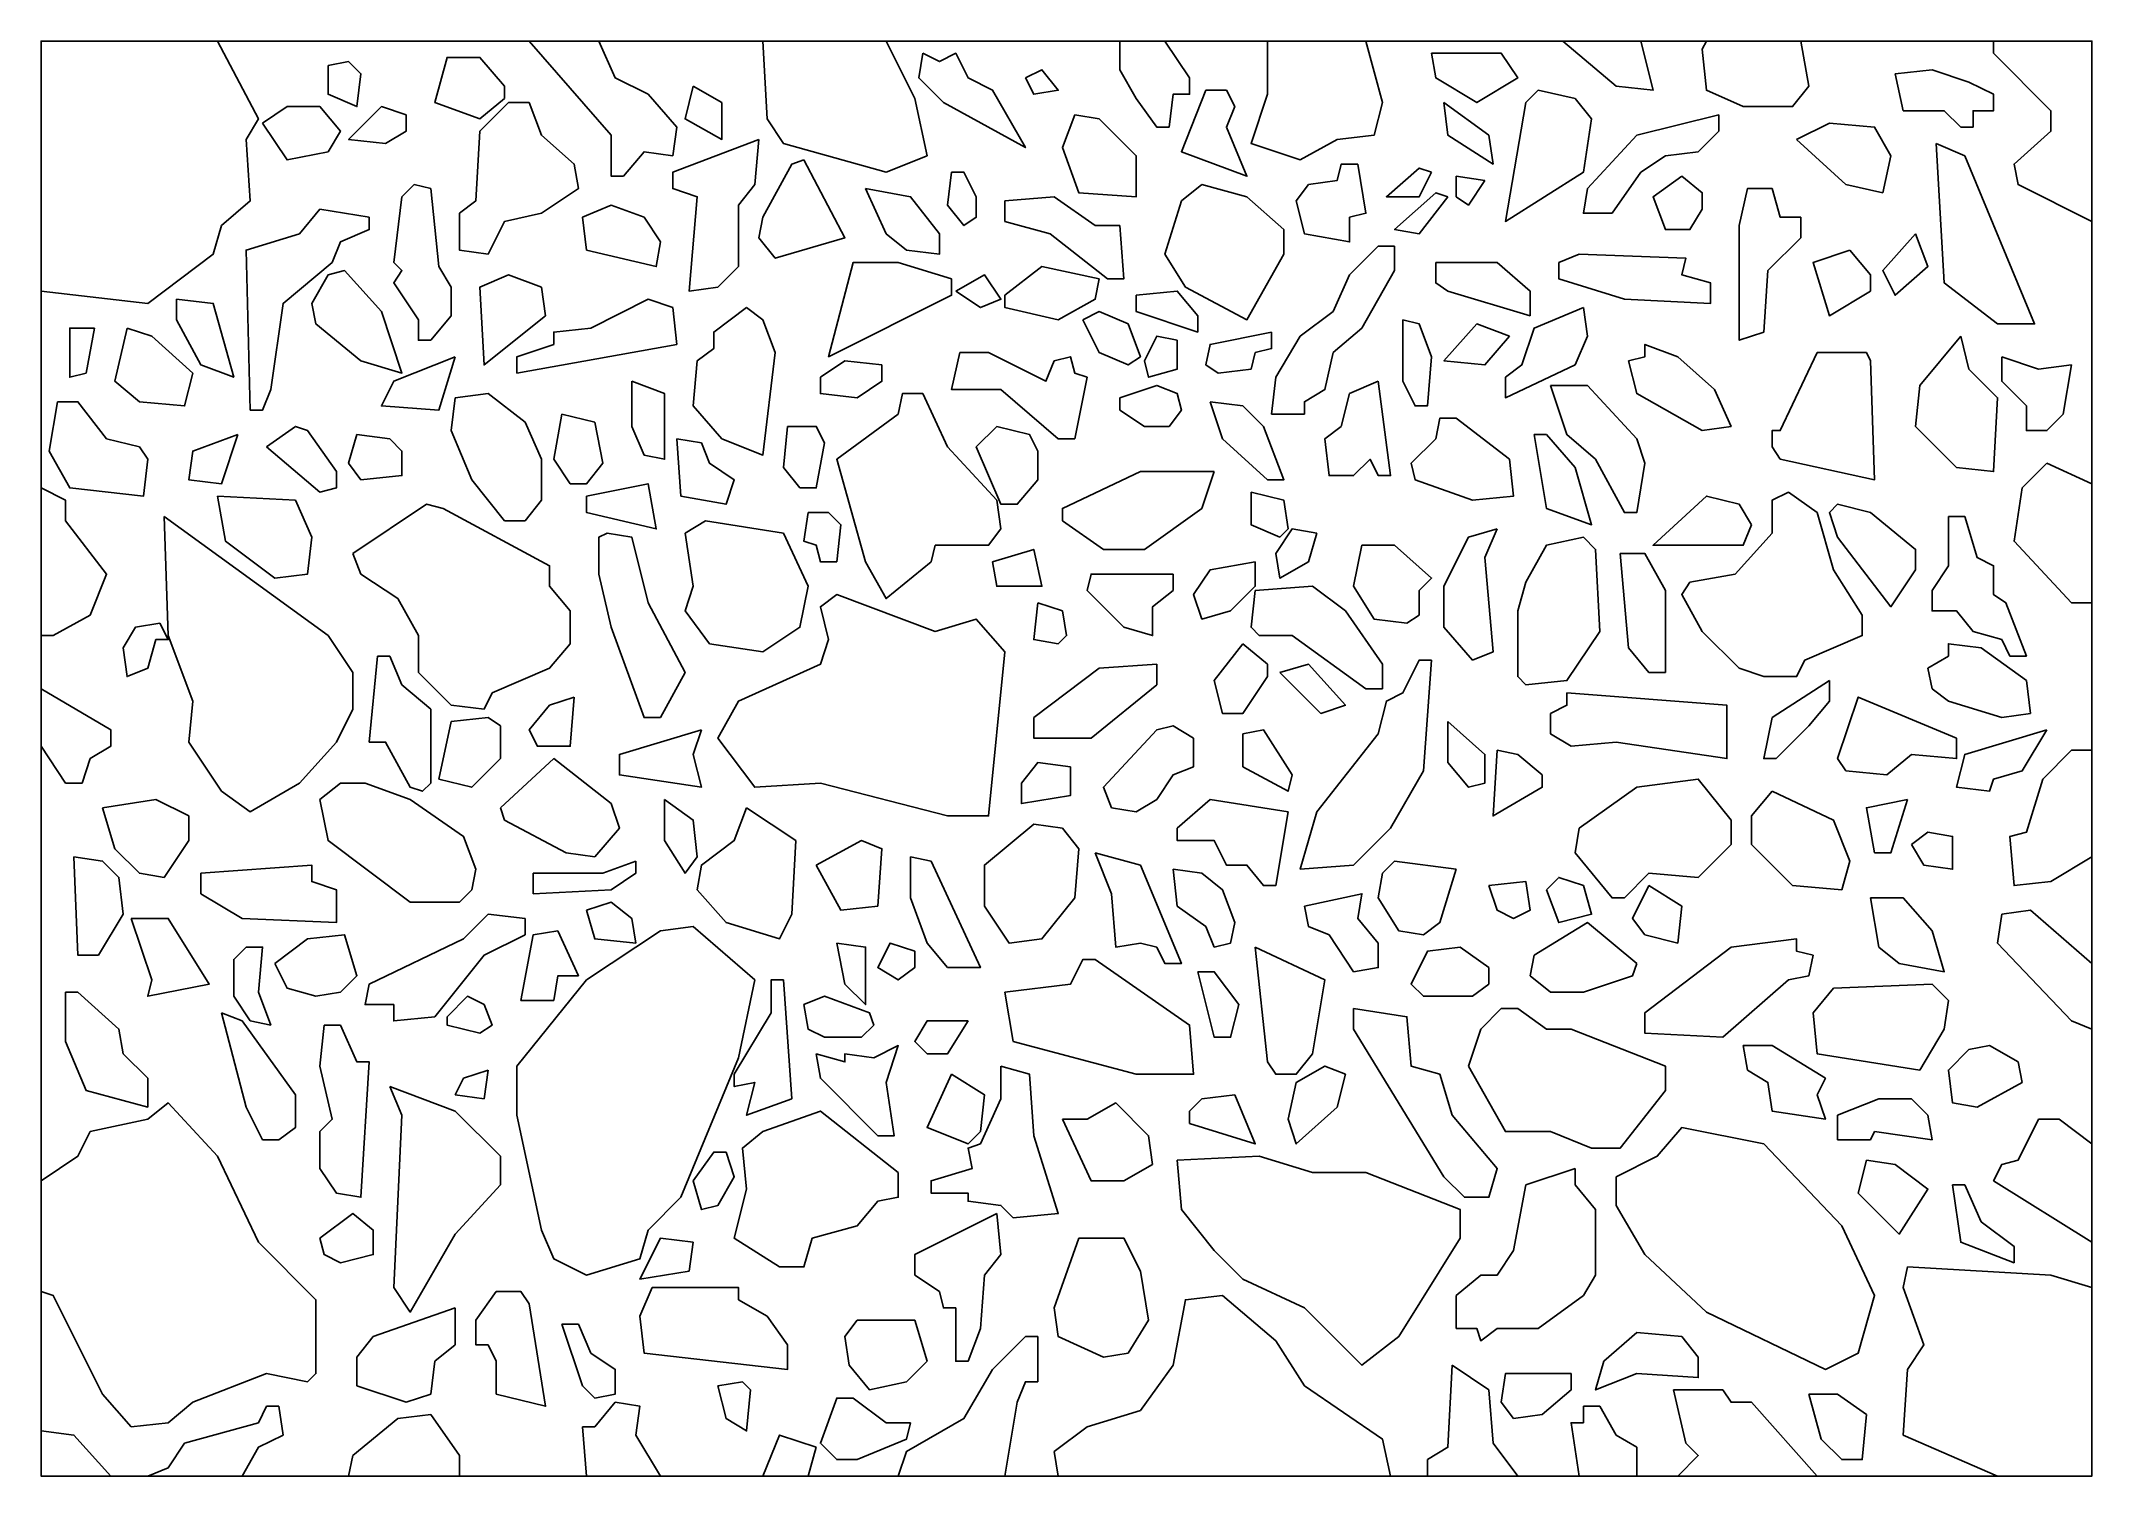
# Model space of a CAD drawing. Header units: metres. Extents: x 0 to 50, y 0 to 35.
import ezdxf

# ---------------------------------------------------------------- set-up
doc = ezdxf.new("R2010")
doc.units = ezdxf.units.M

msp = doc.modelspace()

# ---------------------------------------------------------------- linework, layer by layer
at = {"layer": '2', "color": 0}
for points in [[(4.3, 35), (5.3, 33.1), (5, 32.6), (5.1, 31.1), (4.4, 30.5), (4.2, 29.8), (2.6, 28.6), (0, 28.9), (0, 35), (4.3, 35)], [(0, 0), (0, 35), (50, 35), (50, 0), (0, 0)], [(11.9, 35), (13.6, 35), (14, 34.1), (14.8, 33.7), (15.5, 32.9), (15.4, 32.2), (14.7, 32.3), (14.2, 31.7), (13.9, 31.7), (13.9, 32.7), (11.9, 35)], [(17.6, 35), (20.6, 35), (21.3, 33.6), (21.6, 32.2), (20.6, 31.8), (18.1, 32.5), (17.7, 33.1), (17.6, 35)], [(26.3, 35), (27.4, 35), (28, 34.1), (28, 33.7), (27.6, 33.7), (27.5, 32.9), (27.2, 32.9), (26.7, 33.6), (26.3, 34.3), (26.3, 35)], [(32.3, 35), (32.7, 33.5), (32.5, 32.7), (31.6, 32.6), (30.7, 32.1), (29.5, 32.5), (29.9, 33.7), (29.9, 35), (32.3, 35)], [(37.1, 35), (39, 35), (39.3, 33.8), (38.4, 33.9), (37.1, 35)], [(40.5, 34.8), (40.6, 35), (42.9, 35), (43.1, 33.9), (42.7, 33.4), (41.5, 33.4), (40.6, 33.8), (40.5, 34.8)], [(47.6, 35), (50, 35), (50, 30.6), (48.2, 31.5), (48.1, 32), (49, 32.8), (49, 33.3), (47.6, 34.7), (47.6, 35)], [(7, 34.4), (7.5, 34.5), (7.8, 34.2), (7.7, 33.4), (7, 33.7), (7, 34.4)], [(11.3, 33.9), (11.3, 33.6), (10.7, 33.1), (9.6, 33.5), (9.9, 34.6), (10.7, 34.6), (11.3, 33.9)], [(21.5, 34.7), (21.9, 34.5), (22.3, 34.7), (22.6, 34.1), (23.2, 33.8), (24, 32.4), (22, 33.5), (21.4, 34.1), (21.5, 34.7)], [(33.9, 34.7), (35.6, 34.7), (36, 34.1), (35, 33.5), (34, 34.1), (33.9, 34.7)], [(24, 34.1), (24.4, 34.3), (24.8, 33.8), (24.2, 33.7), (24, 34.1)], [(45.2, 34.2), (46.1, 34.3), (47, 34), (47.6, 33.7), (47.6, 33.3), (47.1, 33.3), (47.1, 32.9), (46.8, 32.9), (46.4, 33.3), (45.4, 33.3), (45.2, 34.2)], [(11.9, 33.5), (12.2, 32.7), (13, 32), (13.1, 31.4), (12.2, 30.8), (11.3, 30.6), (10.9, 29.8), (10.2, 29.9), (10.2, 30.8), (10.6, 31.1), (10.7, 32.8), (11.4, 33.5), (11.9, 33.5)], [(15.9, 33.9), (16.6, 33.5), (16.6, 32.6), (15.7, 33.1), (15.9, 33.9)], [(28.4, 33.8), (28.9, 33.8), (29.1, 33.4), (28.9, 32.9), (29.4, 31.7), (27.8, 32.3), (28.4, 33.8)], [(34.2, 33.5), (35.3, 32.7), (35.4, 32), (34.3, 32.7), (34.2, 33.5)], [(37.4, 33.6), (37.8, 33.1), (37.6, 31.8), (35.7, 30.6), (36.2, 33.5), (36.5, 33.8), (37.4, 33.6)], [(5.4, 33), (6, 33.4), (6.8, 33.4), (7.3, 32.8), (7, 32.3), (6, 32.1), (5.4, 33)], [(8.9, 33.2), (8.9, 32.8), (8.4, 32.5), (7.5, 32.6), (8.3, 33.4), (8.9, 33.2)], [(25.2, 33.2), (25.8, 33.1), (26.7, 32.2), (26.7, 31.2), (25.3, 31.3), (24.9, 32.4), (25.2, 33.2)], [(40.9, 33.2), (40.9, 32.8), (40.4, 32.3), (39.6, 32.2), (39, 31.8), (38.3, 30.8), (37.6, 30.8), (37.7, 31.4), (38.9, 32.7), (40.9, 33.2)], [(42.8, 32.6), (43.6, 33), (44.7, 32.9), (45.1, 32.2), (44.9, 31.3), (44, 31.5), (42.8, 32.6)], [(17.5, 32.6), (17.4, 31.5), (17, 31), (17, 29.5), (16.5, 29), (15.8, 28.9), (16, 31.2), (15.4, 31.4), (15.4, 31.8), (17.5, 32.6)], [(46.2, 32.5), (46.9, 32.2), (48.6, 28.1), (47.7, 28.1), (46.4, 29.1), (46.2, 32.5)], [(18.6, 32.1), (19.6, 30.2), (17.9, 29.7), (17.5, 30.2), (17.6, 30.7), (18.3, 32), (18.6, 32.1)], [(32.1, 32), (32.3, 30.8), (31.9, 30.7), (31.9, 30.1), (30.8, 30.3), (30.6, 31.1), (30.9, 31.5), (31.6, 31.6), (31.7, 32), (32.1, 32)], [(9.1, 31.5), (9.5, 31.4), (9.7, 29.5), (10, 29), (10, 28.3), (9.5, 27.7), (9.2, 27.7), (9.2, 28.2), (8.6, 29.1), (8.8, 29.4), (8.6, 29.6), (8.8, 31.2), (9.1, 31.5)], [(22.2, 31.8), (22.5, 31.8), (22.8, 31.2), (22.8, 30.7), (22.5, 30.5), (22.1, 31), (22.2, 31.8)], [(28.3, 31.5), (29.4, 31.2), (30.3, 30.4), (30.3, 29.8), (29.4, 28.2), (27.9, 29), (27.4, 29.8), (27.8, 31.1), (28.3, 31.5)], [(33.9, 31.8), (33.6, 31.2), (32.8, 31.2), (33.6, 31.9), (33.9, 31.8)], [(35.2, 31.6), (34.8, 31), (34.5, 31.2), (34.5, 31.7), (35.2, 31.6)], [(40, 31.7), (40.5, 31.3), (40.5, 30.9), (40.2, 30.4), (39.6, 30.4), (39.3, 31.2), (40, 31.7)], [(13.2, 30.7), (13.9, 31), (14.7, 30.7), (15.1, 30.1), (15, 29.5), (13.3, 29.9), (13.2, 30.7)], [(20.1, 31.4), (21.2, 31.2), (21.9, 30.3), (21.9, 29.8), (21.1, 29.9), (20.6, 30.3), (20.1, 31.4)], [(23.5, 31.1), (24.7, 31.2), (25.7, 30.5), (26.3, 30.5), (26.4, 29.2), (26, 29.2), (24.6, 30.3), (23.5, 30.6), (23.5, 31.1)], [(34.3, 31.2), (33.6, 30.3), (33, 30.4), (34, 31.3), (34.3, 31.2)], [(42.2, 31.4), (42.4, 30.7), (42.9, 30.7), (42.9, 30.2), (42.1, 29.4), (42, 27.9), (41.4, 27.7), (41.4, 30.5), (41.6, 31.4), (42.2, 31.4)], [(8, 30.7), (8, 30.4), (7.3, 30.1), (7.1, 29.6), (5.9, 28.6), (5.6, 26.5), (5.4, 26), (5.1, 26), (5, 29.9), (6.3, 30.3), (6.8, 30.9), (8, 30.7)], [(33, 30), (33, 29.4), (32.2, 28), (31.5, 27.4), (31.3, 26.5), (30.8, 26.2), (30.8, 25.9), (30, 25.9), (30.1, 26.8), (30.7, 27.8), (31.5, 28.4), (31.9, 29.3), (32.6, 30), (33, 30)], [(45.7, 30.3), (46, 29.5), (45.2, 28.8), (44.9, 29.4), (45.7, 30.3)], [(22.2, 29.2), (22.2, 28.8), (19.2, 27.3), (19.8, 29.6), (20.9, 29.6), (22.2, 29.2)], [(25.8, 29.2), (25.7, 28.7), (24.8, 28.2), (23.5, 28.5), (23.5, 28.8), (24.4, 29.5), (25.8, 29.2)], [(34, 29.6), (35.5, 29.6), (36.3, 28.9), (36.3, 28.3), (34.3, 28.9), (34, 29.1), (34, 29.6)], [(37, 29.6), (37.5, 29.8), (40.1, 29.7), (40, 29.3), (40.7, 29.1), (40.7, 28.6), (38.6, 28.7), (37, 29.2), (37, 29.6)], [(44.1, 29.9), (44.6, 29.3), (44.6, 28.9), (43.6, 28.3), (43.2, 29.6), (44.1, 29.9)], [(7, 29.3), (7.4, 29.4), (8.3, 28.4), (8.8, 26.9), (7.8, 27.2), (6.7, 28.1), (6.6, 28.6), (7, 29.3)], [(12.2, 29), (12.3, 28.3), (10.8, 27.1), (10.7, 29), (11.4, 29.3), (12.2, 29)], [(22.3, 28.9), (23, 29.3), (23.4, 28.7), (22.9, 28.5), (22.3, 28.9)], [(3.3, 28.7), (4.2, 28.6), (4.7, 26.8), (3.9, 27.1), (3.3, 28.2), (3.3, 28.7)], [(15.4, 28.5), (15.5, 27.6), (11.6, 26.9), (11.6, 27.3), (12.5, 27.6), (12.5, 27.9), (13.4, 28), (14.8, 28.7), (15.4, 28.5)], [(17.2, 28.5), (17.6, 28.2), (17.9, 27.4), (17.6, 24.9), (16.6, 25.3), (15.9, 26.1), (16, 27.2), (16.4, 27.5), (16.4, 27.9), (17.2, 28.5)], [(26.7, 28.8), (27.7, 28.9), (28.2, 28.3), (28.2, 27.9), (26.7, 28.4), (26.7, 28.8)], [(37.6, 28.5), (37.7, 27.8), (37.4, 27.1), (35.7, 26.3), (35.7, 26.8), (36.1, 27.1), (36.4, 28), (37.6, 28.5)], [(1.3, 28), (1.1, 26.9), (0.7, 26.8), (0.7, 28), (1.3, 28)], [(2.1, 28), (2.7, 27.8), (3.7, 26.9), (3.5, 26.1), (2.4, 26.2), (1.8, 26.7), (2.1, 28)], [(25.4, 28.2), (25.8, 28.4), (26.5, 28.1), (26.8, 27.3), (26.5, 27.1), (25.8, 27.4), (25.4, 28.2)], [(33.2, 28.2), (33.6, 28.1), (33.9, 27.3), (33.8, 26.1), (33.5, 26.1), (33.2, 26.7), (33.2, 28.2)], [(35.8, 27.8), (35.2, 27.1), (34.2, 27.2), (35, 28.1), (35.8, 27.8)], [(27.7, 27.7), (27.7, 27), (27, 26.8), (26.9, 27.2), (27.2, 27.8), (27.7, 27.7)], [(30, 27.9), (30, 27.5), (29.6, 27.4), (29.5, 27), (28.7, 26.9), (28.4, 27.1), (28.5, 27.6), (30, 27.9)], [(38.7, 27.2), (39.1, 27.3), (39.1, 27.6), (39.9, 27.3), (40.8, 26.5), (41.2, 25.6), (40.5, 25.5), (38.9, 26.4), (38.7, 27.2)], [(46.8, 27.8), (47, 27), (47.7, 26.3), (47.6, 24.5), (46.7, 24.6), (45.7, 25.6), (45.8, 26.6), (46.8, 27.8)], [(10.1, 27.3), (9.7, 26), (8.3, 26.1), (8.6, 26.7), (10.1, 27.3)], [(20.5, 27.1), (20.5, 26.7), (19.9, 26.3), (19, 26.4), (19, 26.8), (19.6, 27.2), (20.5, 27.1)], [(22.4, 27.4), (23.1, 27.4), (24.5, 26.7), (24.7, 27.2), (25.1, 27.3), (25.2, 26.9), (25.5, 26.8), (25.2, 25.3), (24.8, 25.3), (23.4, 26.5), (22.2, 26.5), (22.4, 27.4)], [(43.3, 27.4), (44.5, 27.4), (44.6, 27.2), (44.7, 24.3), (42.4, 24.8), (42.2, 25.1), (42.2, 25.5), (42.4, 25.5), (43.3, 27.4)], [(47.8, 27.3), (48.7, 27), (49.5, 27.1), (49.3, 25.9), (48.9, 25.5), (48.4, 25.5), (48.4, 26.1), (47.8, 26.7), (47.8, 27.3)], [(14.4, 26.7), (15.2, 26.4), (15.2, 24.8), (14.7, 24.9), (14.4, 25.6), (14.4, 26.7)], [(26.3, 26.3), (27.2, 26.6), (27.7, 26.4), (27.8, 26), (27.5, 25.6), (26.9, 25.6), (26.3, 26), (26.3, 26.3)], [(32.6, 26.7), (32.9, 24.4), (32.6, 24.4), (32.4, 24.8), (32, 24.4), (31.4, 24.4), (31.3, 25.3), (31.7, 25.6), (31.9, 26.4), (32.6, 26.7)], [(36.8, 26.6), (37.7, 26.6), (38.9, 25.3), (39.1, 24.7), (38.9, 23.5), (38.6, 23.5), (37.9, 24.8), (37.2, 25.4), (36.8, 26.6)], [(0.4, 26.2), (0.9, 26.2), (1.6, 25.3), (2.4, 25.1), (2.6, 24.8), (2.5, 23.9), (0.7, 24.1), (0.2, 25), (0.4, 26.2)], [(10.1, 26.3), (10.9, 26.4), (11.8, 25.7), (12.2, 24.8), (12.2, 23.8), (11.8, 23.3), (11.3, 23.3), (10.5, 24.3), (10, 25.5), (10.1, 26.3)], [(21.5, 26.4), (22.1, 25.1), (23.3, 23.8), (23.4, 23.1), (23.1, 22.7), (21.8, 22.7), (21.7, 22.3), (20.6, 21.4), (20.1, 22.3), (19.4, 24.8), (20.9, 25.9), (21, 26.4), (21.5, 26.4)], [(28.5, 26.2), (29.3, 26.1), (29.8, 25.6), (30.3, 24.3), (29.9, 24.3), (28.8, 25.3), (28.5, 26.2)], [(5.5, 25.1), (6.2, 25.6), (6.5, 25.5), (7.2, 24.5), (7.2, 24.1), (6.8, 24), (5.5, 25.1)], [(12.7, 25.9), (13.5, 25.7), (13.7, 24.7), (13.3, 24.2), (12.9, 24.2), (12.5, 24.8), (12.7, 25.9)], [(18.2, 25.6), (18.9, 25.6), (19.1, 25.2), (18.9, 24.1), (18.5, 24.1), (18.1, 24.6), (18.2, 25.6)], [(23.3, 25.6), (24.1, 25.4), (24.3, 25), (24.3, 24.3), (23.8, 23.7), (23.4, 23.7), (22.8, 25.1), (23.3, 25.6)], [(33.4, 24.7), (34, 25.3), (34.1, 25.8), (34.5, 25.8), (35.8, 24.8), (35.9, 23.9), (34.9, 23.8), (33.5, 24.3), (33.4, 24.7)], [(4.8, 25.4), (4.4, 24.2), (3.6, 24.3), (3.7, 25), (4.8, 25.4)], [(7.7, 25.4), (8.5, 25.3), (8.8, 25), (8.8, 24.4), (7.8, 24.3), (7.5, 24.7), (7.7, 25.4)], [(15.5, 25.3), (16.1, 25.2), (16.3, 24.7), (16.9, 24.3), (16.7, 23.7), (15.6, 23.9), (15.5, 25.3)], [(36.4, 25.4), (36.7, 25.4), (37.4, 24.6), (37.8, 23.2), (36.7, 23.6), (36.4, 25.4)], [(28.6, 24.5), (28.3, 23.6), (26.9, 22.6), (25.9, 22.6), (24.9, 23.3), (24.9, 23.6), (26.8, 24.5), (28.6, 24.5)], [(48.9, 24.7), (50, 24.2), (50, 21.3), (49.5, 21.3), (48.1, 22.8), (48.3, 24.1), (48.9, 24.7)], [(0, 24.1), (0.6, 23.8), (0.6, 23.3), (1.6, 22), (1.2, 21), (0.3, 20.5), (0, 20.5), (0, 24.1)], [(13.3, 23.9), (14.8, 24.2), (15, 23.1), (13.3, 23.5), (13.3, 23.9)], [(29.5, 24), (30.3, 23.8), (30.4, 23.1), (30.2, 22.9), (29.5, 23.2), (29.5, 24)], [(42.6, 24), (43.3, 23.5), (43.7, 22.1), (44.4, 21), (44.4, 20.5), (43, 19.9), (42.8, 19.5), (42, 19.5), (41.4, 19.7), (40.5, 20.6), (40, 21.5), (40.2, 21.8), (41.3, 22), (42.2, 23), (42.2, 23.8), (42.6, 24)], [(4.3, 23.9), (6.2, 23.8), (6.6, 22.9), (6.5, 22), (5.7, 21.9), (4.5, 22.8), (4.3, 23.9)], [(7.6, 22.5), (9.4, 23.7), (9.8, 23.6), (12.4, 22.2), (12.4, 21.7), (12.9, 21.1), (12.9, 20.3), (12.4, 19.7), (11, 19.1), (10.8, 18.7), (10, 18.8), (9.2, 19.6), (9.2, 20.5), (8.7, 21.4), (7.8, 22), (7.6, 22.5)], [(18.7, 23.5), (19.2, 23.5), (19.5, 23.2), (19.4, 22.3), (19, 22.3), (18.9, 22.7), (18.6, 22.8), (18.7, 23.5)], [(41.7, 23.2), (41.5, 22.7), (39.3, 22.7), (40.6, 23.9), (41.4, 23.7), (41.7, 23.2)], [(43.8, 23.7), (44.6, 23.5), (45.7, 22.6), (45.7, 22.1), (45.1, 21.2), (43.8, 22.9), (43.6, 23.5), (43.8, 23.7)], [(3, 23.4), (7, 20.5), (7.6, 19.6), (7.6, 18.7), (7.2, 17.9), (6.3, 16.9), (5.1, 16.2), (4.4, 16.7), (3.6, 17.9), (3.7, 18.9), (3.1, 20.5), (3, 23.4)], [(13.8, 23), (14.4, 22.9), (14.8, 21.3), (15.7, 19.6), (15.1, 18.5), (14.7, 18.5), (13.9, 20.7), (13.6, 22), (13.6, 22.9), (13.8, 23)], [(15.7, 23), (16.2, 23.3), (18.1, 23), (18.7, 21.7), (18.5, 20.7), (17.6, 20.1), (16.3, 20.3), (15.7, 21.1), (15.9, 21.7), (15.7, 23)], [(31.1, 23), (30.9, 22.3), (30.2, 21.9), (30.1, 22.5), (30.5, 23.1), (31.1, 23)], [(35.5, 23.1), (35.2, 22.4), (35.4, 20.1), (34.9, 19.9), (34.2, 20.7), (34.2, 21.7), (34.8, 22.9), (35.5, 23.1)], [(46.5, 23.4), (46.9, 23.4), (47.2, 22.4), (47.6, 22.2), (47.6, 21.5), (47.9, 21.3), (48.4, 20), (48, 20), (47.8, 20.4), (47.1, 20.6), (46.7, 21.1), (46.1, 21.1), (46.1, 21.6), (46.5, 22.2), (46.5, 23.4)], [(23.2, 22.3), (24.2, 22.6), (24.4, 21.7), (23.3, 21.7), (23.2, 22.3)], [(32.2, 22.7), (33, 22.7), (33.9, 21.9), (33.6, 21.6), (33.6, 21), (33.3, 20.8), (32.5, 20.9), (32, 21.7), (32.2, 22.7)], [(37.6, 22.9), (37.9, 22.6), (38, 20.6), (37.2, 19.4), (36.2, 19.3), (36, 19.5), (36, 21.1), (36.2, 21.8), (36.7, 22.7), (37.6, 22.9)], [(38.5, 22.5), (39.1, 22.5), (39.6, 21.6), (39.6, 19.6), (39.2, 19.6), (38.7, 20.2), (38.5, 22.5)], [(27.6, 22), (27.6, 21.6), (27.1, 21.2), (27.1, 20.5), (26.4, 20.7), (25.5, 21.6), (25.6, 22), (27.6, 22)], [(29.6, 22.3), (29.6, 21.7), (29, 21.1), (28.3, 20.9), (28.1, 21.5), (28.5, 22.1), (29.6, 22.3)], [(23.5, 20.1), (23.1, 16.1), (22.1, 16.1), (19, 16.9), (17.4, 16.8), (16.5, 18), (17, 18.9), (19, 19.8), (19.2, 20.4), (19, 21.2), (19.4, 21.5), (21.8, 20.6), (22.8, 20.9), (23.5, 20.1)], [(29.6, 21.6), (31, 21.7), (31.8, 21.1), (32.7, 19.8), (32.7, 19.2), (32.3, 19.2), (30.5, 20.5), (29.7, 20.5), (29.5, 20.7), (29.6, 21.6)], [(24.3, 21.3), (24.9, 21.1), (25, 20.5), (24.8, 20.3), (24.2, 20.4), (24.3, 21.3)], [(2.9, 20.8), (3.1, 20.4), (2.8, 20.4), (2.6, 19.7), (2.1, 19.5), (2, 20.2), (2.3, 20.7), (2.9, 20.8)], [(8.2, 20), (8.5, 20), (8.8, 19.3), (9.5, 18.7), (9.5, 16.9), (9.3, 16.7), (9, 16.8), (8.4, 17.9), (8, 17.9), (8.2, 20)], [(29.3, 20.3), (29.9, 19.8), (29.9, 19.5), (29.3, 18.6), (28.8, 18.6), (28.6, 19.4), (29.3, 20.3)], [(46, 19.7), (46.5, 20), (46.5, 20.3), (47.3, 20.2), (48.4, 19.4), (48.5, 18.6), (47.8, 18.5), (46.5, 18.9), (46.1, 19.2), (46, 19.7)], [(27.2, 19.8), (27.2, 19.3), (25.6, 18), (24.2, 18), (24.2, 18.5), (25.8, 19.7), (27.2, 19.8)], [(30.2, 19.6), (30.9, 19.8), (31.8, 18.8), (31.2, 18.6), (30.2, 19.6)], [(33.9, 19.9), (33.7, 17.2), (32.9, 15.8), (32, 14.9), (30.7, 14.8), (31.1, 16.2), (32.6, 18.1), (32.8, 18.9), (33.2, 19.1), (33.6, 19.9), (33.9, 19.9)], [(0, 19.2), (1.7, 18.2), (1.7, 17.8), (1.2, 17.5), (1, 16.9), (0.6, 16.9), (0, 17.8), (0, 19.2)], [(13, 19), (12.9, 17.8), (12.1, 17.8), (11.9, 18.2), (12.4, 18.8), (13, 19)], [(36.8, 18.6), (37.2, 18.8), (37.2, 19.1), (41.1, 18.8), (41.1, 17.5), (38.4, 17.9), (37.3, 17.8), (36.8, 18.1), (36.8, 18.6)], [(43.6, 19.4), (43.6, 18.9), (43.1, 18.3), (42.3, 17.5), (42, 17.5), (42.2, 18.5), (43.6, 19.4)], [(46.7, 18), (46.7, 17.5), (45.6, 17.6), (45, 17.1), (44, 17.2), (43.8, 17.5), (44.3, 19), (46.7, 18)], [(11.2, 18.3), (11.2, 17.5), (10.5, 16.8), (9.7, 17), (10, 18.4), (10.9, 18.5), (11.2, 18.3)], [(16.1, 18.2), (15.9, 17.6), (16.1, 16.8), (14.1, 17.1), (14.1, 17.6), (16.1, 18.2)], [(28.1, 18), (28.1, 17.3), (27.6, 17.1), (27.2, 16.5), (26.7, 16.2), (26.1, 16.3), (25.9, 16.8), (27.2, 18.2), (27.6, 18.3), (28.1, 18)], [(29.3, 18.1), (29.8, 18.2), (30.5, 17.1), (30.4, 16.7), (29.3, 17.3), (29.3, 18.1)], [(34.3, 18.4), (35.2, 17.6), (35.2, 16.9), (34.8, 16.8), (34.3, 17.4), (34.3, 18.4)], [(48.9, 18.2), (48.3, 17.2), (47.6, 17), (47.5, 16.7), (46.7, 16.8), (46.9, 17.6), (48.9, 18.2)], [(11.2, 16.3), (12.5, 17.5), (13.9, 16.4), (14.1, 15.8), (13.5, 15.1), (12.8, 15.2), (11.3, 16), (11.2, 16.3)], [(36, 17.6), (36.6, 17.1), (36.6, 16.8), (35.4, 16.1), (35.5, 17.7), (36, 17.6)], [(50, 17.7), (50, 15.1), (49, 14.5), (48.1, 14.4), (48, 15.6), (48.4, 15.7), (48.8, 17), (49.5, 17.7), (50, 17.7)], [(25.1, 17.3), (25.1, 16.6), (23.9, 16.4), (23.9, 16.9), (24.3, 17.4), (25.1, 17.3)], [(41.2, 16), (41.2, 15.4), (40.4, 14.6), (39.2, 14.7), (38.6, 14.1), (38.3, 14.1), (37.4, 15.2), (37.5, 15.8), (38.9, 16.8), (40.4, 17), (41.2, 16)], [(1.5, 16.3), (2.8, 16.5), (3.6, 16.1), (3.6, 15.5), (3, 14.6), (2.4, 14.7), (1.8, 15.3), (1.5, 16.3)], [(6.8, 16.5), (7.3, 16.9), (7.9, 16.9), (9, 16.5), (10.3, 15.6), (10.6, 14.8), (10.5, 14.3), (10.2, 14), (9, 14), (7, 15.5), (6.8, 16.5)], [(15.2, 16.5), (15.9, 16), (16, 15.1), (15.7, 14.7), (15.2, 15.5), (15.2, 16.5)], [(30.4, 16.2), (30.1, 14.4), (29.8, 14.4), (29.4, 14.9), (28.9, 14.9), (28.6, 15.5), (27.7, 15.5), (27.7, 15.8), (28.5, 16.5), (30.4, 16.2)], [(42.2, 16.7), (43.7, 16), (44.1, 15), (43.9, 14.3), (42.7, 14.4), (41.7, 15.4), (41.7, 16.1), (42.2, 16.7)], [(45.5, 16.5), (45.1, 15.2), (44.7, 15.2), (44.5, 16.3), (45.5, 16.5)], [(17.2, 16.3), (18.4, 15.5), (18.3, 13.7), (18, 13.1), (16.7, 13.5), (16, 14.3), (16.1, 14.9), (16.9, 15.5), (17.2, 16.3)], [(18.9, 14.9), (20, 15.5), (20.5, 15.3), (20.4, 13.9), (19.5, 13.8), (18.9, 14.9)], [(24.9, 15.8), (25.3, 15.3), (25.2, 14.1), (24.4, 13.1), (23.6, 13), (23, 13.9), (23, 14.9), (24.2, 15.9), (24.9, 15.8)], [(45.6, 15.4), (46, 15.7), (46.6, 15.6), (46.6, 14.8), (45.9, 14.9), (45.6, 15.4)], [(0.8, 15.1), (1.5, 15), (1.9, 14.6), (2, 13.7), (1.4, 12.7), (0.9, 12.7), (0.8, 15.1)], [(14.5, 15), (14.5, 14.7), (13.9, 14.3), (12, 14.2), (12, 14.7), (13.7, 14.7), (14.5, 15)], [(21.2, 15.1), (21.7, 15), (22.9, 12.4), (22.1, 12.4), (21.6, 13), (21.2, 14.1), (21.2, 15.1)], [(25.7, 15.2), (26.8, 14.9), (27.8, 12.5), (27.4, 12.5), (27.2, 12.9), (26.8, 13), (26.2, 12.9), (26.1, 14.2), (25.7, 15.2)], [(34.5, 14.8), (34.1, 13.5), (33.7, 13.2), (33.1, 13.3), (32.6, 14.1), (32.7, 14.7), (33, 15), (34.5, 14.8)], [(3.9, 14.7), (6.6, 14.9), (6.6, 14.5), (7.2, 14.3), (7.2, 13.5), (4.9, 13.6), (3.9, 14.2), (3.9, 14.7)], [(27.6, 14.8), (28.3, 14.7), (28.8, 14.3), (29.1, 13.5), (29, 13), (28.6, 12.9), (28.4, 13.4), (27.7, 13.9), (27.6, 14.8)], [(35.3, 14.4), (36.2, 14.5), (36.3, 13.8), (35.9, 13.6), (35.5, 13.8), (35.3, 14.4)], [(36.7, 14.3), (37, 14.6), (37.6, 14.4), (37.8, 13.7), (37, 13.5), (36.7, 14.3)], [(13.3, 13.8), (13.9, 14), (14.4, 13.6), (14.5, 13), (13.5, 13.1), (13.3, 13.8)], [(30.8, 13.9), (32.2, 14.2), (32.1, 13.6), (32.6, 13), (32.6, 12.4), (32, 12.3), (31.4, 13.2), (30.9, 13.4), (30.8, 13.9)], [(39.2, 14.4), (40, 13.9), (39.9, 13), (39.1, 13.2), (38.8, 13.6), (39.2, 14.4)], [(44.6, 14.1), (45.4, 14.1), (46.1, 13.3), (46.4, 12.3), (45.3, 12.5), (44.8, 12.9), (44.6, 14.1)], [(2.2, 13.6), (3.1, 13.6), (4.1, 12), (2.6, 11.7), (2.7, 12.1), (2.2, 13.6)], [(11.8, 13.6), (11.8, 13.2), (10.8, 12.7), (9.6, 11.2), (8.6, 11.1), (8.6, 11.5), (7.9, 11.5), (8, 12), (10.3, 13.1), (10.9, 13.7), (11.8, 13.6)], [(38.9, 12.5), (38.8, 12.2), (37.6, 11.8), (36.8, 11.8), (36.3, 12.2), (36.4, 12.7), (37.7, 13.5), (38.9, 12.5)], [(47.8, 13.7), (48.5, 13.8), (50, 12.5), (50, 10.9), (49.5, 11.1), (47.7, 13), (47.8, 13.7)], [(5.7, 12.5), (6.5, 13.1), (7.4, 13.2), (7.7, 12.2), (7.3, 11.8), (6.7, 11.7), (6, 11.9), (5.7, 12.5)], [(15.9, 13.4), (17.4, 12.1), (17, 10.2), (15.6, 6.8), (14.8, 6), (14.6, 5.3), (13.3, 4.9), (12.5, 5.3), (12.2, 6), (11.6, 8.8), (11.6, 10), (13.3, 12.1), (15.1, 13.3), (15.9, 13.4)], [(12.6, 13.3), (13.1, 12.2), (12.6, 12.2), (12.5, 11.6), (11.7, 11.6), (12, 13.2), (12.6, 13.3)], [(19.4, 13), (20.1, 12.9), (20.1, 11.5), (19.6, 12), (19.4, 13)], [(21.3, 12.8), (21.3, 12.4), (20.9, 12.1), (20.4, 12.4), (20.7, 13), (21.3, 12.8)], [(43.2, 12.7), (43.1, 12.2), (42.6, 12.1), (41, 10.7), (39.1, 10.8), (39.1, 11.3), (41.2, 12.9), (42.8, 13.1), (42.8, 12.8), (43.2, 12.7)], [(5, 12.9), (5.4, 12.9), (5.3, 11.8), (5.6, 11), (5.1, 11.1), (4.7, 11.7), (4.7, 12.6), (5, 12.9)], [(23.5, 11.8), (25.1, 12), (25.4, 12.6), (25.7, 12.6), (28, 11), (28.1, 9.8), (26.7, 9.8), (23.7, 10.6), (23.5, 11.8)], [(29.6, 12.9), (31.3, 12.1), (31, 10.3), (30.6, 9.8), (30.1, 9.8), (29.9, 10.1), (29.6, 12.9)], [(35.3, 12.4), (35.3, 12), (34.9, 11.7), (33.7, 11.7), (33.4, 12), (33.8, 12.8), (34.6, 12.9), (35.3, 12.4)], [(18.1, 12.1), (18.3, 9.2), (17.2, 8.8), (17.4, 9.6), (16.9, 9.5), (16.9, 9.8), (17.8, 11.3), (17.8, 12.1), (18.1, 12.1)], [(28.2, 12.3), (28.6, 12.3), (29.2, 11.5), (29, 10.7), (28.6, 10.7), (28.2, 12.3)], [(46.5, 11.6), (46.4, 10.9), (45.8, 9.9), (43.3, 10.3), (43.2, 11.3), (43.7, 11.9), (46.1, 12), (46.5, 11.6)], [(0.6, 11.8), (0.9, 11.8), (1.9, 10.9), (2, 10.3), (2.6, 9.7), (2.6, 9), (1.1, 9.4), (0.6, 10.6), (0.6, 11.8)], [(9.9, 11.2), (10.4, 11.7), (10.8, 11.5), (11, 11), (10.7, 10.8), (9.9, 11), (9.9, 11.2)], [(18.6, 11.5), (19.1, 11.7), (20.2, 11.3), (20.3, 11), (20, 10.7), (19.1, 10.7), (18.7, 10.9), (18.6, 11.5)], [(4.4, 11.3), (4.9, 11.1), (6.2, 9.3), (6.2, 8.5), (5.8, 8.2), (5.4, 8.2), (5, 9), (4.4, 11.3)], [(6.9, 11), (7.3, 11), (7.7, 10.1), (8, 10.1), (7.8, 6.8), (7.2, 6.9), (6.8, 7.5), (6.8, 8.4), (7.1, 8.7), (6.8, 10), (6.9, 11)], [(22.6, 11.1), (22.1, 10.3), (21.6, 10.3), (21.3, 10.6), (21.6, 11.1), (22.6, 11.1)], [(32, 11.4), (33.3, 11.2), (33.4, 10), (34.1, 9.8), (34.4, 8.8), (35.5, 7.5), (35.3, 6.8), (34.7, 6.8), (34.2, 7.3), (32, 10.9), (32, 11.4)], [(34.8, 10), (35.1, 10.9), (35.6, 11.4), (36, 11.4), (36.7, 10.9), (37.3, 10.9), (39.6, 10), (39.6, 9.4), (38.5, 8), (37.8, 8), (36.8, 8.4), (35.7, 8.4), (34.8, 10)], [(18.9, 10.3), (19.6, 10.1), (19.6, 10.3), (20.3, 10.2), (20.9, 10.5), (20.6, 9.6), (20.8, 8.3), (20.4, 8.3), (19, 9.7), (18.9, 10.3)], [(41.5, 10.5), (42.2, 10.5), (43.5, 9.7), (43.3, 9.3), (43.5, 8.7), (42.2, 8.9), (42.1, 9.6), (41.6, 9.9), (41.5, 10.5)], [(48.2, 10.1), (48.3, 9.6), (47.2, 9), (46.6, 9.1), (46.5, 9.9), (47, 10.4), (47.5, 10.5), (48.2, 10.1)], [(23.4, 10), (24.1, 9.8), (24.2, 8.3), (24.8, 6.4), (23.7, 6.3), (23.4, 6.6), (22.6, 6.7), (22.6, 6.9), (21.7, 6.9), (21.7, 7.2), (22.7, 7.5), (22.6, 8), (22.9, 8.1), (23.4, 9.2), (23.4, 10)], [(31.8, 9.8), (31.6, 9), (30.6, 8.1), (30.4, 8.7), (30.6, 9.6), (31.3, 10), (31.8, 9.8)], [(8.5, 9.5), (10.1, 8.9), (11.2, 7.8), (11.2, 7.1), (10.1, 5.9), (9, 4), (8.6, 4.6), (8.8, 8.8), (8.5, 9.5)], [(10.9, 9.9), (10.8, 9.2), (10.1, 9.3), (10.3, 9.7), (10.9, 9.9)], [(22.2, 9.8), (23, 9.3), (22.9, 8.4), (22.6, 8.1), (21.6, 8.5), (22.2, 9.8)], [(0, 7.2), (0.9, 7.8), (1.2, 8.4), (2.6, 8.7), (3.1, 9.1), (4.3, 7.8), (5.3, 5.7), (6.7, 4.3), (6.7, 2.5), (6.5, 2.3), (5.5, 2.5), (3.7, 1.8), (3.1, 1.3), (2.2, 1.2), (1.5, 2), (0.3, 4.4), (0, 4.5), (0, 7.2)], [(24.9, 8.7), (25.5, 8.7), (26.2, 9.1), (27, 8.3), (27.1, 7.6), (26.4, 7.2), (25.6, 7.2), (24.9, 8.7)], [(28, 8.9), (28.3, 9.2), (29.1, 9.3), (29.6, 8.1), (28, 8.6), (28, 8.9)], [(43.8, 8.8), (44.8, 9.2), (45.6, 9.2), (46, 8.8), (46.1, 8.2), (44.7, 8.4), (44.6, 8.2), (43.8, 8.2), (43.8, 8.8)], [(20.9, 7.4), (20.9, 6.8), (20.4, 6.7), (19.9, 6.1), (18.8, 5.8), (18.6, 5.1), (18, 5.1), (16.9, 5.8), (17.2, 7), (17.1, 8), (17.6, 8.4), (19, 8.9), (20.9, 7.4)], [(38.4, 7.3), (39.4, 7.8), (40, 8.5), (42, 8.1), (43.9, 6.1), (44.7, 4.4), (44.3, 3), (43.5, 2.6), (40.6, 4), (39.1, 5.4), (38.4, 6.6), (38.4, 7.3)], [(48.7, 8.7), (49.2, 8.7), (50, 8.1), (50, 5.7), (47.6, 7.2), (47.8, 7.6), (48.2, 7.7), (48.7, 8.7)], [(16.7, 7.9), (16.9, 7.3), (16.5, 6.6), (16.1, 6.5), (15.9, 7.2), (16.4, 7.9), (16.7, 7.9)], [(27.7, 7.7), (29.7, 7.8), (31, 7.4), (32.3, 7.4), (34.6, 6.5), (34.6, 5.8), (33.1, 3.4), (32.2, 2.7), (30.8, 4.1), (29.3, 4.8), (28.6, 5.5), (27.8, 6.5), (27.7, 7.7)], [(37.4, 7.5), (37.4, 7.1), (37.9, 6.5), (37.9, 4.9), (37.6, 4.4), (36.5, 3.6), (35.5, 3.6), (35.1, 3.3), (35, 3.6), (34.5, 3.6), (34.5, 4.4), (35.1, 4.9), (35.5, 4.9), (35.9, 5.5), (36.2, 7.1), (37.4, 7.5)], [(44.5, 7.7), (45.2, 7.6), (46, 7), (45.3, 5.9), (44.3, 6.9), (44.5, 7.7)], [(46.6, 7.1), (46.9, 7.1), (47.3, 6.2), (48.1, 5.6), (48.1, 5.2), (46.8, 5.7), (46.6, 7.1)], [(6.8, 5.8), (7.6, 6.4), (8.1, 6), (8.1, 5.4), (7.3, 5.2), (6.9, 5.4), (6.8, 5.8)], [(23.3, 6.4), (23.4, 5.4), (23, 4.9), (22.9, 3.6), (22.6, 2.8), (22.3, 2.8), (22.3, 4.1), (22, 4.1), (21.9, 4.5), (21.3, 4.9), (21.3, 5.4), (23.3, 6.4)], [(15.9, 5.7), (15.8, 5), (14.6, 4.8), (15.1, 5.8), (15.9, 5.7)], [(25.3, 5.8), (26.4, 5.8), (26.8, 5), (27, 3.8), (26.5, 3), (25.9, 2.9), (24.8, 3.4), (24.7, 4.1), (25.3, 5.8)], [(45.5, 5.1), (49, 4.9), (50, 4.6), (50, 0), (47.7, 0), (45.4, 1), (45.5, 2.6), (45.9, 3.2), (45.4, 4.6), (45.5, 5.1)], [(11.1, 4.5), (11.7, 4.5), (11.9, 4.2), (12.3, 1.7), (11.1, 2), (11.1, 2.8), (10.9, 3.2), (10.6, 3.2), (10.6, 3.8), (11.1, 4.5)], [(14.9, 4.6), (17, 4.6), (17, 4.3), (17.7, 3.9), (18.2, 3.2), (18.2, 2.6), (14.7, 3), (14.6, 3.9), (14.9, 4.6)], [(10.1, 4.1), (10.1, 3.2), (9.6, 2.8), (9.5, 2), (8.9, 1.8), (7.7, 2.2), (7.7, 2.9), (8.1, 3.4), (10.1, 4.1)], [(24.7, 0.6), (25.5, 1.2), (26.8, 1.6), (27.6, 2.7), (27.9, 4.3), (28.8, 4.4), (30.1, 3.3), (30.8, 2.2), (32.7, 0.9), (32.9, 0), (24.8, 0), (24.7, 0.6)], [(12.7, 3.7), (13.1, 3.7), (13.4, 3), (14, 2.6), (14, 2), (13.5, 1.9), (13.2, 2.2), (12.7, 3.7)], [(19.6, 3.4), (19.9, 3.8), (21.3, 3.8), (21.6, 2.8), (21.1, 2.3), (20.2, 2.1), (19.7, 2.7), (19.6, 3.4)], [(40.4, 2.9), (40.4, 2.4), (38.9, 2.5), (37.9, 2.1), (38.1, 2.8), (38.9, 3.5), (40, 3.4), (40.4, 2.9)], [(24.3, 3.4), (24.3, 2.3), (24, 2.3), (23.8, 1.8), (23.5, 0), (20.9, 0), (21.1, 0.6), (22.5, 1.4), (23.2, 2.6), (24, 3.4), (24.3, 3.4)], [(34.4, 2.7), (35.3, 2.1), (35.4, 0.8), (36, 0), (33.8, 0), (33.8, 0.4), (34.3, 0.7), (34.4, 2.7)], [(37.3, 2.5), (37.3, 2.1), (36.6, 1.5), (35.9, 1.4), (35.6, 1.8), (35.7, 2.5), (37.3, 2.5)], [(16.5, 2.2), (17.1, 2.3), (17.3, 2.1), (17.2, 1.1), (16.7, 1.4), (16.5, 2.2)], [(39.8, 2.1), (41, 2.1), (41.2, 1.8), (41.7, 1.8), (43.3, 0), (39.9, 0), (40.4, 0.5), (40.1, 0.8), (39.8, 2.1)], [(43.1, 2), (43.8, 2), (44.5, 1.5), (44.4, 0.4), (43.9, 0.4), (43.4, 0.9), (43.1, 2)], [(5.8, 1.7), (5.9, 1), (5.3, 0.7), (4.9, 0), (2.6, 0), (3.1, 0.2), (3.5, 0.8), (5.3, 1.3), (5.5, 1.7), (5.8, 1.7)], [(10.2, 0.5), (10.2, 0), (7.5, 0), (7.6, 0.5), (8.7, 1.4), (9.5, 1.5), (10.2, 0.5)], [(13.2, 1.2), (13.5, 1.2), (14, 1.8), (14.6, 1.7), (14.5, 1), (15.1, 0), (13.3, 0), (13.2, 1.2)], [(21.2, 1.3), (21.1, 0.9), (19.9, 0.4), (19.4, 0.4), (19, 0.8), (19.4, 1.9), (19.8, 1.9), (20.6, 1.3), (21.2, 1.3)], [(37.6, 1.7), (38, 1.7), (38.4, 1), (38.9, 0.7), (38.9, 0), (37.5, 0), (37.3, 1.3), (37.6, 1.3), (37.6, 1.7)], [(0, 1.1), (0.8, 1), (1.7, 0), (0, 0), (0, 1.1)], [(18.9, 0.7), (18.7, 0), (17.6, 0), (18, 1), (18.9, 0.7)]]:
    msp.add_lwpolyline(points, dxfattribs=at)

doc.saveas('drawing.dxf')
